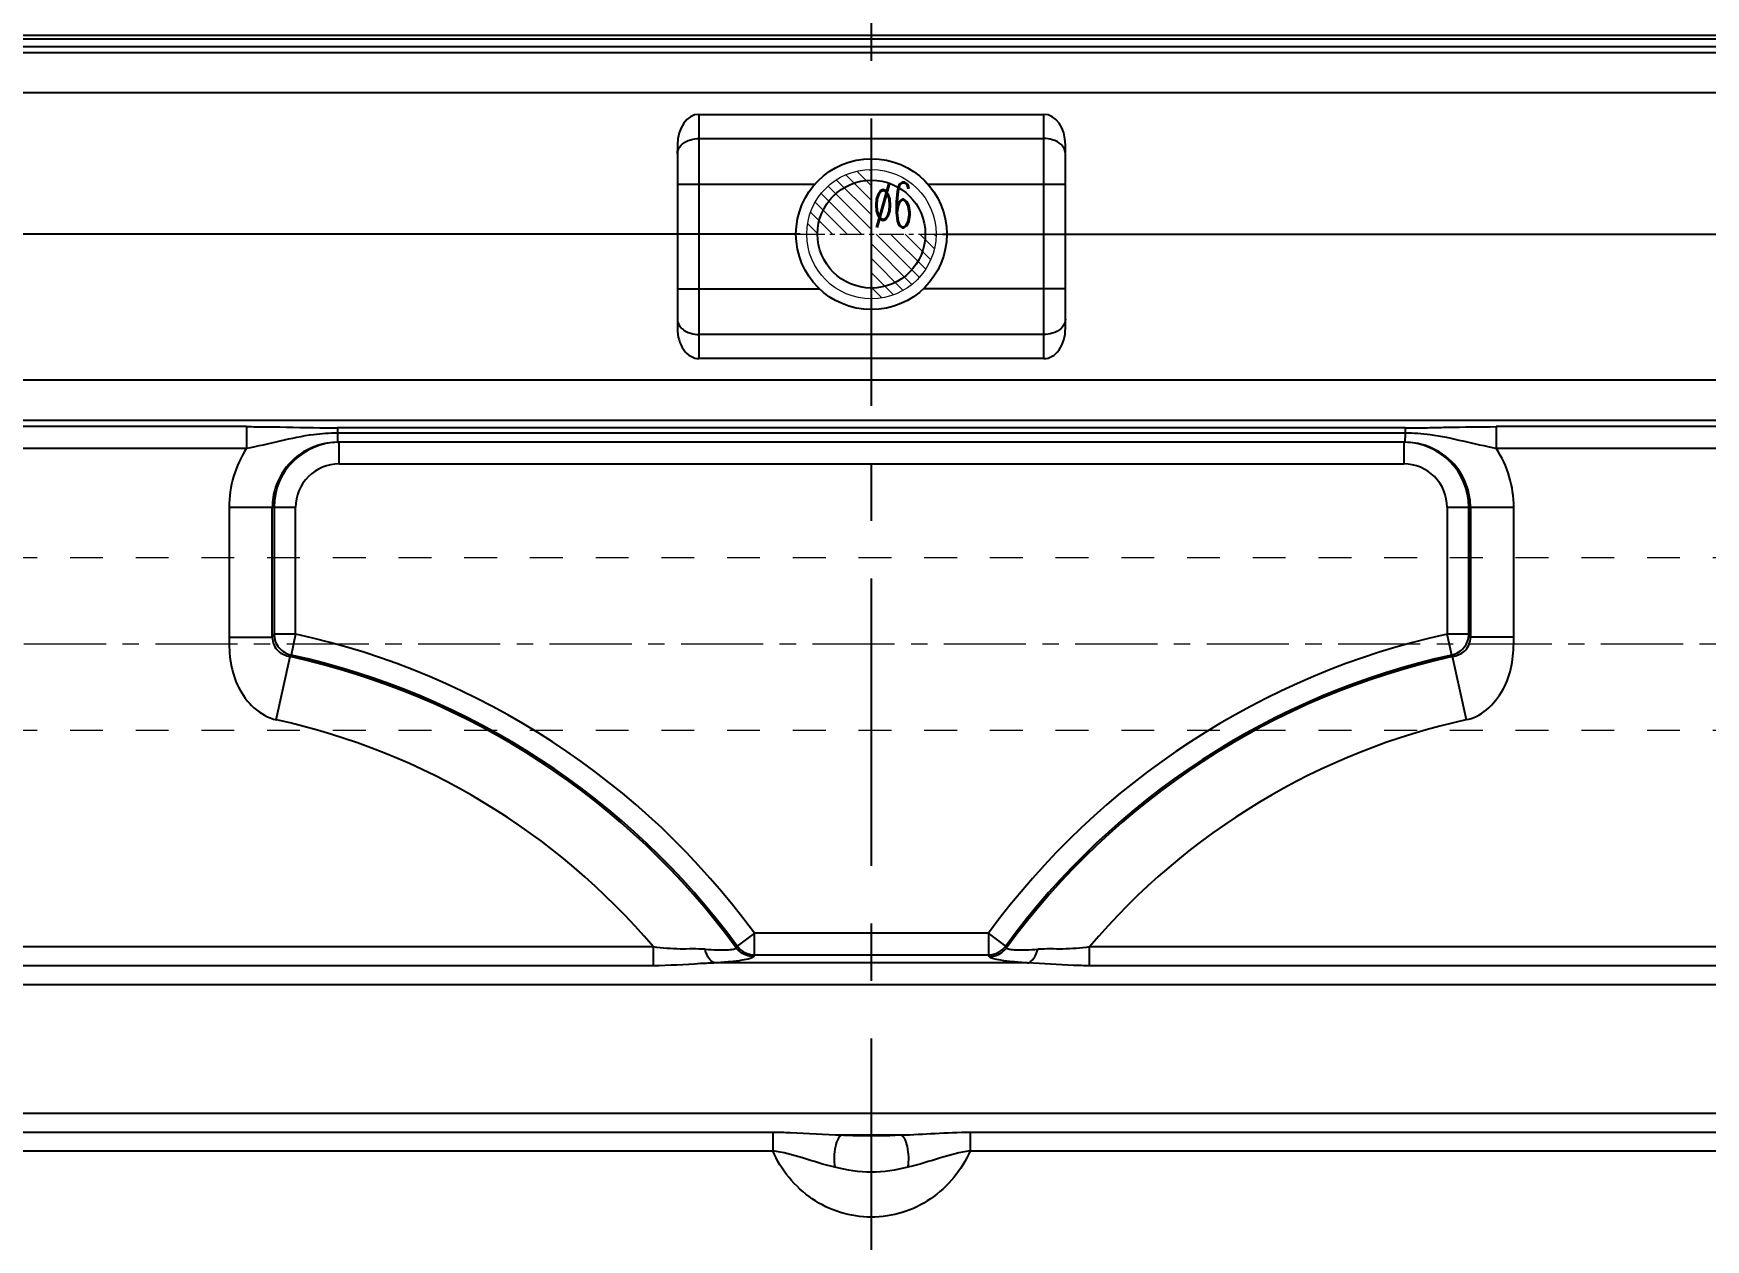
# Model space of a CAD drawing. Header units: millimetres. Extents: x 1727 to 4210, y -6182 to 759.
# Drawn here: x 2523.4 to 2601, y -2665.4 to -2609.5 of the extents above; entities that cross this region are included whole.
import ezdxf
from ezdxf.enums import TextEntityAlignment as Align

# ---------------------------------------------------------------- set-up
doc = ezdxf.new("R2010")
doc.units = ezdxf.units.MM
doc.header["$LTSCALE"] = 16.335
doc.header["$PDMODE"] = 3
doc.header["$PDSIZE"] = 0.3125
doc.linetypes.add('CENTER', pattern=[0.6, 0.375, -0.075, 0.075, -0.075])
doc.linetypes.add('HIDDEN', pattern=[0.2, 0.1, -0.1])
doc.layers.get('0').update_dxf_attribs({"linetype": 'CONTINUOUS'})
doc.layers.get('Defpoints').update_dxf_attribs({"linetype": 'CONTINUOUS'})
for name, color, linetype, lineweight in [('cool', 153, 'HIDDEN', 9), ('dim', 82, 'CONTINUOUS', 9), ('epin', 13, 'CONTINUOUS', 9)]:
    doc.layers.add(name, color=color, linetype=linetype, lineweight=lineweight)
doc.layers.add('DEFAULT_2', color=8, linetype='HIDDEN')
doc.styles.get("Standard").update_dxf_attribs({"font": 'txt', "width": 0.8})
doc.styles.add('TXT05', font='txt.shx', dxfattribs={"width": 0.5, "bigfont": 'gbcbig.shx'})
doc.dimstyles.new('mold', dxfattribs={"dimtxt": 8, "dimasz": 5, "dimexe": 0, "dimexo": 0, "dimgap": 0, "dimtad": 1, "dimzin": 1, "dimtxsty": 'Standard', "dimcen": 0, "dimclrd": 4, "dimclre": 4, "dimclrt": 6, "dimazin": 0, "dimtfac": 1, "dimtofl": 0, "dimtmove": 0, "dimatfit": 3, "dimfxl": 0, "dimarcsym": 0})

# ---------------------------------------------------------------- blocks, each defined once
blk = doc.blocks.new('epin_ejp_6')
at = {"layer": 'epin'}
h = blk.add_hatch(dxfattribs=at)
h.set_pattern_fill('_ANSI31', color=123, scale=0.15, angle=90, style=0)
h.set_pattern_definition([(135, (-2562.27312, 1144.81616), (-0.336759605, -0.336759605), [])])
h.paths.add_polyline_path([(0, 3, 0.414214), (-3, 0), (0, 0)])
h.paths.add_polyline_path([(3, 0), (0, 0), (0, -3, 0.414214)])
at = {"layer": 'epin', "color": 1, "linetype": 'CENTER', "ltscale": 0.186593}
for p, q in [((0, -3.3), (0, 3.3)), ((-3.3, 0), (3.3, 0))]:
    blk.add_line(p, q, dxfattribs=at)
at = {"layer": 'epin'}
blk.add_circle((0, 0), 3, dxfattribs=at)
at = {"layer": 'epin', "color": 6, "style": 'TXT05', "width": 0.5}
blk.add_text('%%c6', height=2.1, dxfattribs=at).set_placement((0.995, 1.35), align=Align.MIDDLE)
blk = doc.blocks.new('124')
at = {"layer": 'cool', "ltscale": 0.932966}
for p, q in [((10.142, -1344.709), (401.482, -1344.709)), ((10.142, -1352.709), (401.482, -1352.709))]:
    blk.add_line(p, q, dxfattribs=at)
at = {"layer": 'cool', "color": 1, "linetype": 'CENTER', "ltscale": 0.621977}
blk.add_line((-4.188, -1348.709), (415.812, -1348.709), dxfattribs=at)
blk = doc.blocks.new('*D568')
at = {"layer": 'Defpoints', "color": 0}
for p in [(2719.173, -2653.769), (2778.751, -2653.769), (2562.273, -2707.769)]:
    blk.add_point(p, dxfattribs=at)
at = {"layer": 'dim', "color": 4, "lineweight": -2}
blk.add_line((2719.173, -2653.769), (2794.084, -2653.769), dxfattribs=at)
at = {"layer": 'dim', "color": 6, "insert": (2786.417, -2650.852), "char_height": 5, "attachment_point": 5}
blk.add_mtext('54,00', dxfattribs=at)
blk = doc.blocks.new('*D569')
at = {"layer": 'Defpoints', "color": 0}
for p in [(2740.925, -2637.769), (2778.751, -2637.769), (2562.273, -2707.769)]:
    blk.add_point(p, dxfattribs=at)
at = {"layer": 'dim', "color": 4, "lineweight": -2}
blk.add_line((2740.925, -2637.769), (2793.417, -2637.769), dxfattribs=at)
at = {"layer": 'dim', "color": 6, "insert": (2786.084, -2634.852), "char_height": 5, "attachment_point": 5}
blk.add_mtext('70,00', dxfattribs=at)
blk = doc.blocks.new('*D570')
at = {"layer": 'Defpoints', "color": 0}
for p in [(2565.573, -2618.766), (2778.751, -2618.766), (2562.273, -2707.769)]:
    blk.add_point(p, dxfattribs=at)
at = {"layer": 'dim', "color": 4, "lineweight": -2}
blk.add_line((2565.573, -2618.766), (2794.084, -2618.766), dxfattribs=at)
at = {"layer": 'dim', "color": 6, "insert": (2786.417, -2615.849), "char_height": 5, "attachment_point": 5}
blk.add_mtext('89,00', dxfattribs=at)
blk = doc.blocks.new('*D571')
at = {"layer": 'Defpoints', "color": 0}
for p in [(2566.673, -2599.769), (2778.751, -2599.769), (2562.273, -2707.769)]:
    blk.add_point(p, dxfattribs=at)
at = {"layer": 'dim', "color": 4, "lineweight": -2}
blk.add_line((2566.673, -2599.769), (2796.084, -2599.769), dxfattribs=at)
at = {"layer": 'dim', "color": 6, "insert": (2787.417, -2596.852), "char_height": 5, "attachment_point": 5}
blk.add_mtext('108,00', dxfattribs=at)
blk = doc.blocks.new('*D572')
at = {"layer": 'Defpoints', "color": 0}
for p in [(2704.673, -2608.769), (2778.751, -2608.769), (2562.273, -2707.769)]:
    blk.add_point(p, dxfattribs=at)
at = {"layer": 'dim', "color": 4, "lineweight": -2}
blk.add_line((2704.673, -2608.769), (2794.084, -2608.769), dxfattribs=at)
at = {"layer": 'dim', "color": 6, "insert": (2786.417, -2605.852), "char_height": 5, "attachment_point": 5}
blk.add_mtext('99,00', dxfattribs=at)
blk = doc.blocks.new('*D573')
at = {"layer": 'Defpoints', "color": 0}
for p in [(2741.073, -2557.769), (2778.751, -2557.769), (2562.273, -2707.769)]:
    blk.add_point(p, dxfattribs=at)
at = {"layer": 'dim', "color": 4, "lineweight": -2}
blk.add_line((2741.073, -2557.769), (2796.084, -2557.769), dxfattribs=at)
at = {"layer": 'dim', "color": 6, "insert": (2787.417, -2554.852), "char_height": 5, "attachment_point": 5}
blk.add_mtext('150,00', dxfattribs=at)
blk = doc.blocks.new('*D574')
at = {"layer": 'Defpoints', "color": 0}
for p in [(2721.387, -2582.769), (2778.751, -2582.769), (2562.273, -2707.769)]:
    blk.add_point(p, dxfattribs=at)
at = {"layer": 'dim', "color": 4, "lineweight": -2}
blk.add_line((2721.387, -2582.769), (2796.751, -2582.769), dxfattribs=at)
at = {"layer": 'dim', "color": 6, "insert": (2787.751, -2579.852), "char_height": 5, "attachment_point": 5}
blk.add_mtext('125,00', dxfattribs=at)
blk = doc.blocks.new('*D575')
at = {"layer": 'Defpoints', "color": 0}
for p in [(2562.273, -2525.658), (2562.273, -2540.598), (2562.273, -2707.769)]:
    blk.add_point(p, dxfattribs=at)
at = {"layer": 'dim', "color": 4, "lineweight": -2}
blk.add_line((2562.273, -2540.598), (2562.273, -2514.991), dxfattribs=at)
at = {"layer": 'dim', "color": 6, "insert": (2559.356, -2520.325), "char_height": 5, "attachment_point": 5, "rotation": 90}
blk.add_mtext('0,00', dxfattribs=at)
blk = doc.blocks.new('*D576')
at = {"layer": 'Defpoints', "color": 0}
for p in [(2596.273, -2525.658), (2596.273, -2595.369), (2562.273, -2707.769)]:
    blk.add_point(p, dxfattribs=at)
at = {"layer": 'dim', "color": 4, "lineweight": -2}
blk.add_line((2596.273, -2595.369), (2596.273, -2510.325), dxfattribs=at)
at = {"layer": 'dim', "color": 6, "insert": (2593.356, -2517.991), "char_height": 5, "attachment_point": 5, "rotation": 90}
blk.add_mtext('34,00', dxfattribs=at)
blk = doc.blocks.new('*D577')
at = {"layer": 'Defpoints', "color": 0}
for p in [(2630.273, -2525.658), (2630.273, -2595.369), (2562.273, -2707.769)]:
    blk.add_point(p, dxfattribs=at)
at = {"layer": 'dim', "color": 4, "lineweight": -2}
blk.add_line((2630.273, -2595.369), (2630.273, -2510.325), dxfattribs=at)
at = {"layer": 'dim', "color": 6, "insert": (2627.356, -2517.991), "char_height": 5, "attachment_point": 5, "rotation": 90}
blk.add_mtext('68,00', dxfattribs=at)
blk = doc.blocks.new('*D578')
at = {"layer": 'Defpoints', "color": 0}
for p in [(2700.273, -2525.658), (2700.273, -2604.369), (2562.273, -2707.769)]:
    blk.add_point(p, dxfattribs=at)
at = {"layer": 'dim', "color": 4, "lineweight": -2}
blk.add_line((2700.273, -2604.369), (2700.273, -2507.658), dxfattribs=at)
at = {"layer": 'dim', "color": 6, "insert": (2697.356, -2516.658), "char_height": 5, "attachment_point": 5, "rotation": 90}
blk.add_mtext('138,00', dxfattribs=at)
blk = doc.blocks.new('*D579')
at = {"layer": 'Defpoints', "color": 0}
for p in [(2714.773, -2525.658), (2714.773, -2693.369), (2562.273, -2707.769)]:
    blk.add_point(p, dxfattribs=at)
at = {"layer": 'dim', "color": 4, "lineweight": -2}
blk.add_line((2714.773, -2693.369), (2714.773, -2506.991), dxfattribs=at)
at = {"layer": 'dim', "color": 6, "insert": (2711.856, -2516.325), "char_height": 5, "attachment_point": 5, "rotation": 90}
blk.add_mtext('152,50', dxfattribs=at)
blk = doc.blocks.new('*D580')
at = {"layer": 'Defpoints', "color": 0}
for p in [(2732.273, -2525.658), (2732.273, -2554.469), (2562.273, -2707.769)]:
    blk.add_point(p, dxfattribs=at)
at = {"layer": 'dim', "color": 4, "lineweight": -2}
blk.add_line((2732.273, -2554.469), (2732.273, -2508.325), dxfattribs=at)
at = {"layer": 'dim', "color": 6, "insert": (2729.356, -2516.991), "char_height": 5, "attachment_point": 5, "rotation": 90}
blk.add_mtext('170,00', dxfattribs=at)
blk = doc.blocks.new('*D602')
at = {"layer": 'Defpoints', "color": 0}
for p in [(2345.796, -2653.769), (2405.373, -2653.769), (2562.273, -2707.769)]:
    blk.add_point(p, dxfattribs=at)
at = {"layer": 'dim', "color": 4, "lineweight": -2}
blk.add_line((2405.373, -2653.769), (2330.462, -2653.769), dxfattribs=at)
at = {"layer": 'dim', "color": 6, "insert": (2338.129, -2650.852), "char_height": 5, "attachment_point": 5}
blk.add_mtext('54,00', dxfattribs=at)
blk = doc.blocks.new('*D603')
at = {"layer": 'Defpoints', "color": 0}
for p in [(2345.796, -2637.769), (2383.621, -2637.769), (2562.273, -2707.769)]:
    blk.add_point(p, dxfattribs=at)
at = {"layer": 'dim', "color": 4, "lineweight": -2}
blk.add_line((2383.621, -2637.769), (2331.129, -2637.769), dxfattribs=at)
at = {"layer": 'dim', "color": 6, "insert": (2338.462, -2634.852), "char_height": 5, "attachment_point": 5}
blk.add_mtext('70,00', dxfattribs=at)
blk = doc.blocks.new('*D604')
at = {"layer": 'Defpoints', "color": 0}
for p in [(2345.796, -2618.766), (2558.973, -2618.766), (2562.273, -2707.769)]:
    blk.add_point(p, dxfattribs=at)
at = {"layer": 'dim', "color": 4, "lineweight": -2}
blk.add_line((2558.973, -2618.766), (2330.462, -2618.766), dxfattribs=at)
at = {"layer": 'dim', "color": 6, "insert": (2338.129, -2615.849), "char_height": 5, "attachment_point": 5}
blk.add_mtext('89,00', dxfattribs=at)
blk = doc.blocks.new('*D605')
at = {"layer": 'Defpoints', "color": 0}
for p in [(2345.796, -2599.769), (2557.873, -2599.769), (2562.273, -2707.769)]:
    blk.add_point(p, dxfattribs=at)
at = {"layer": 'dim', "color": 4, "lineweight": -2}
blk.add_line((2557.873, -2599.769), (2328.462, -2599.769), dxfattribs=at)
at = {"layer": 'dim', "color": 6, "insert": (2337.129, -2596.852), "char_height": 5, "attachment_point": 5}
blk.add_mtext('108,00', dxfattribs=at)
blk = doc.blocks.new('*D606')
at = {"layer": 'Defpoints', "color": 0}
for p in [(2345.796, -2608.769), (2419.873, -2608.769), (2562.273, -2707.769)]:
    blk.add_point(p, dxfattribs=at)
at = {"layer": 'dim', "color": 4, "lineweight": -2}
blk.add_line((2419.873, -2608.769), (2330.462, -2608.769), dxfattribs=at)
at = {"layer": 'dim', "color": 6, "insert": (2338.129, -2605.852), "char_height": 5, "attachment_point": 5}
blk.add_mtext('99,00', dxfattribs=at)
blk = doc.blocks.new('*D607')
at = {"layer": 'Defpoints', "color": 0}
for p in [(2345.796, -2557.769), (2383.473, -2557.769), (2562.273, -2707.769)]:
    blk.add_point(p, dxfattribs=at)
at = {"layer": 'dim', "color": 4, "lineweight": -2}
blk.add_line((2383.473, -2557.769), (2328.462, -2557.769), dxfattribs=at)
at = {"layer": 'dim', "color": 6, "insert": (2337.129, -2554.852), "char_height": 5, "attachment_point": 5}
blk.add_mtext('150,00', dxfattribs=at)
blk = doc.blocks.new('*D608')
at = {"layer": 'Defpoints', "color": 0}
for p in [(2345.796, -2582.769), (2403.159, -2582.769), (2562.273, -2707.769)]:
    blk.add_point(p, dxfattribs=at)
at = {"layer": 'dim', "color": 4, "lineweight": -2}
blk.add_line((2403.159, -2582.769), (2327.796, -2582.769), dxfattribs=at)
at = {"layer": 'dim', "color": 6, "insert": (2336.796, -2579.852), "char_height": 5, "attachment_point": 5}
blk.add_mtext('125,00', dxfattribs=at)
blk = doc.blocks.new('*D609')
at = {"layer": 'Defpoints', "color": 0}
for p in [(2528.273, -2525.658), (2528.273, -2595.369), (2562.273, -2707.769)]:
    blk.add_point(p, dxfattribs=at)
at = {"layer": 'dim', "color": 4, "lineweight": -2}
blk.add_line((2528.273, -2595.369), (2528.273, -2510.325), dxfattribs=at)
at = {"layer": 'dim', "color": 6, "insert": (2525.356, -2517.991), "char_height": 5, "attachment_point": 5, "rotation": 90}
blk.add_mtext('34,00', dxfattribs=at)
blk = doc.blocks.new('*D610')
at = {"layer": 'Defpoints', "color": 0}
for p in [(2494.273, -2525.658), (2494.273, -2595.369), (2562.273, -2707.769)]:
    blk.add_point(p, dxfattribs=at)
at = {"layer": 'dim', "color": 4, "lineweight": -2}
blk.add_line((2494.273, -2595.369), (2494.273, -2510.325), dxfattribs=at)
at = {"layer": 'dim', "color": 6, "insert": (2491.356, -2517.991), "char_height": 5, "attachment_point": 5, "rotation": 90}
blk.add_mtext('68,00', dxfattribs=at)
blk = doc.blocks.new('*D611')
at = {"layer": 'Defpoints', "color": 0}
for p in [(2424.273, -2525.658), (2424.273, -2604.369), (2562.273, -2707.769)]:
    blk.add_point(p, dxfattribs=at)
at = {"layer": 'dim', "color": 4, "lineweight": -2}
blk.add_line((2424.273, -2604.369), (2424.273, -2507.658), dxfattribs=at)
at = {"layer": 'dim', "color": 6, "insert": (2421.356, -2516.658), "char_height": 5, "attachment_point": 5, "rotation": 90}
blk.add_mtext('138,00', dxfattribs=at)
blk = doc.blocks.new('*D612')
at = {"layer": 'Defpoints', "color": 0}
for p in [(2409.773, -2525.658), (2409.773, -2693.369), (2562.273, -2707.769)]:
    blk.add_point(p, dxfattribs=at)
at = {"layer": 'dim', "color": 4, "lineweight": -2}
blk.add_line((2409.773, -2693.369), (2409.773, -2506.991), dxfattribs=at)
at = {"layer": 'dim', "color": 6, "insert": (2406.856, -2516.325), "char_height": 5, "attachment_point": 5, "rotation": 90}
blk.add_mtext('152,50', dxfattribs=at)
blk = doc.blocks.new('*D613')
at = {"layer": 'Defpoints', "color": 0}
for p in [(2392.273, -2525.658), (2392.273, -2554.469), (2562.273, -2707.769)]:
    blk.add_point(p, dxfattribs=at)
at = {"layer": 'dim', "color": 4, "lineweight": -2}
blk.add_line((2392.273, -2554.469), (2392.273, -2508.325), dxfattribs=at)
at = {"layer": 'dim', "color": 6, "insert": (2389.356, -2516.991), "char_height": 5, "attachment_point": 5, "rotation": 90}
blk.add_mtext('170,00', dxfattribs=at)

msp = doc.modelspace()

# ---------------------------------------------------------------- linework, layer by layer
at = {"color": 1, "linetype": 'CENTER', "ltscale": 2.176921}
msp.add_line((2562.273, -2882.769), (2562.273, -2532.769), dxfattribs=at)
at = {"color": 7, "linetype": 'Continuous'}
for p, q in [((2615.036, -2609.553), (2509.511, -2609.553)), ((2615.036, -2609.72), (2509.511, -2609.72)), ((2509.512, -2610.055), (2615.035, -2610.055)), ((2615.035, -2610.354), (2509.512, -2610.354)), ((2615.036, -2612.21), (2509.511, -2612.21)), ((2554.273, -2613.21), (2554.273, -2624.543)), ((2554.273, -2613.21), (2570.273, -2613.21)), ((2570.273, -2624.543), (2570.273, -2613.21)), ((2554.273, -2614.331), (2570.273, -2614.331)), ((2553.273, -2614.624), (2553.273, -2623.128)), ((2571.273, -2623.128), (2571.273, -2614.624)), ((2553.273, -2616.452), (2559.647, -2616.452)), ((2564.899, -2616.452), (2571.273, -2616.452)), ((2553.273, -2621.3), (2559.859, -2621.3)), ((2571.273, -2621.3), (2564.688, -2621.3)), ((2570.273, -2623.421), (2554.273, -2623.421)), ((2570.273, -2624.543), (2554.273, -2624.543)), ((2615.036, -2625.543), (2509.511, -2625.543)), ((2509.511, -2627.398), (2615.036, -2627.398)), ((2533.29, -2627.697), (2522.414, -2627.697)), ((2533.29, -2627.697), (2533.29, -2628.701)), ((2537.508, -2627.756), (2537.509, -2628.424)), ((2587.038, -2627.756), (2537.508, -2627.756)), ((2587.038, -2627.756), (2587.038, -2628.221)), ((2591.257, -2627.697), (2591.257, -2628.701)), ((2602.132, -2627.697), (2591.257, -2627.697)), ((2537.508, -2627.978), (2587.038, -2627.978)), ((2537.58, -2629.429), (2537.58, -2628.424)), ((2586.966, -2628.424), (2537.58, -2628.424)), ((2586.966, -2628.424), (2586.966, -2629.429)), ((2522.414, -2628.701), (2533.29, -2628.701)), ((2591.257, -2628.701), (2602.132, -2628.701)), ((2537.581, -2629.429), (2586.966, -2629.429)), ((2532.477, -2631.438), (2532.477, -2637.461)), ((2532.477, -2631.439), (2534.484, -2631.439)), ((2534.484, -2637.461), (2534.484, -2631.439)), ((2534.564, -2631.439), (2534.564, -2637.316)), ((2534.564, -2631.439), (2535.567, -2631.439)), ((2535.567, -2637.316), (2535.567, -2631.438)), ((2588.979, -2631.438), (2588.979, -2637.316)), ((2588.979, -2631.439), (2589.983, -2631.439)), ((2589.983, -2637.316), (2589.983, -2631.439)), ((2590.062, -2631.439), (2590.062, -2637.461)), ((2590.062, -2631.439), (2592.069, -2631.439)), ((2592.069, -2637.461), (2592.069, -2631.439)), ((2532.477, -2637.461), (2534.484, -2637.461)), ((2534.484, -2637.461), (2534.564, -2637.316)), ((2535.567, -2637.316), (2534.564, -2637.316)), ((2535.567, -2637.316), (2535.352, -2638.292)), ((2589.194, -2638.292), (2588.979, -2637.316)), ((2589.983, -2637.316), (2588.979, -2637.316)), ((2589.983, -2637.316), (2590.062, -2637.461)), ((2592.069, -2637.461), (2590.062, -2637.461)), ((2534.67, -2641.295), (2535.313, -2638.366)), ((2535.352, -2638.292), (2535.313, -2638.366)), ((2589.234, -2638.366), (2589.197, -2638.291)), ((2589.876, -2641.295), (2589.234, -2638.366)), ((2552.16, -2651.834), (2503.544, -2651.834)), ((2552.16, -2652.704), (2552.16, -2651.834)), ((2556.041, -2651.789), (2555.999, -2651.869)), ((2556.848, -2651.199), (2556.041, -2651.789)), ((2556.848, -2652.199), (2556.848, -2651.199)), ((2567.698, -2651.199), (2556.848, -2651.199)), ((2567.698, -2651.199), (2567.698, -2652.199)), ((2568.505, -2651.789), (2567.698, -2651.199)), ((2568.547, -2651.869), (2568.505, -2651.789)), ((2572.386, -2652.704), (2572.386, -2651.834)), ((2621.002, -2651.834), (2572.386, -2651.834)), ((2569.514, -2652.575), (2555.032, -2652.575)), ((2556.848, -2652.199), (2556.807, -2652.28)), ((2556.848, -2652.199), (2567.698, -2652.199)), ((2567.74, -2652.28), (2567.698, -2652.199)), ((2552.16, -2652.704), (2503.544, -2652.704)), ((2621.002, -2652.704), (2572.386, -2652.704)), ((2479.36, -2653.574), (2645.185, -2653.574)), ((2645.185, -2659.553), (2479.36, -2659.553)), ((2479.36, -2660.423), (2557.698, -2660.423)), ((2557.698, -2660.423), (2557.698, -2661.294)), ((2560.907, -2660.552), (2563.639, -2660.552)), ((2566.848, -2660.423), (2566.848, -2661.294)), ((2566.848, -2660.423), (2645.185, -2660.423)), ((2479.361, -2661.294), (2557.698, -2661.294)), ((2566.848, -2661.294), (2645.186, -2661.294))]:
    msp.add_line(p, q, dxfattribs=at)
for radius in [3.5, 2.5]:
    msp.add_circle((2562.273, -2618.766), radius, dxfattribs=at)
for centre, radius, start, end in [((2537.558, -2579.379), 48.377, 268.97087, 269.94113), ((2586.997, -2580.141), 47.614, 270.04925, 271.02136), ((2586.139, -2528.913), 98.85, 270.98923, 271.24636), ((2537.58, -2631.44), 3.017, 90.05503, 179.92738), ((2586.966, -2631.44), 3.017, 0.07274, 89.94527), ((2537.496, -2631.439), 5.019, 146.94106, 179.99689), ((2587.051, -2631.438), 5.018, 359.99764, 33.06524), ((2537.578, -2631.44), 2.011, 89.92892, 179.943), ((2586.968, -2631.44), 2.011, 0.05865, 90.06938), ((2527.852, -2672.392), 35.915, 36.16272, 77.59504), ((2596.694, -2672.392), 35.915, 102.40496, 143.83728), ((2527.852, -2672.392), 34.835, 36.09688, 77.63273), ((2527.852, -2672.392), 34.916, 36.16272, 77.59504), ((2596.694, -2672.392), 34.916, 102.40496, 143.83728), ((2596.694, -2672.392), 34.835, 102.36727, 143.90312), ((2527.852, -2672.392), 31.836, 40.22306, 77.62402), ((2596.694, -2672.392), 31.836, 102.29721, 139.77694), ((2556.854, -2651.188), 1.011, 216.49441, 269.66928), ((2567.693, -2651.188), 1.011, 270.33131, 323.50594)]:
    msp.add_arc(centre, radius, start, end, dxfattribs=at)
for centre, start_param, end_param in [((2554.273, -2614.624), 0, 1.570796), ((2570.273, -2614.624), -1.570796, 0), ((2554.273, -2623.128), 1.570796, 3.141593), ((2570.273, -2623.128), -3.141593, -1.570796)]:
    msp.add_ellipse(centre, major_axis=(0, 1.414), ratio=0.707107, start_param=start_param, end_param=end_param, dxfattribs=at)
for points, knots in [([(2553.273, -2615.038), (2553.273, -2614.896), (2553.428, -2614.581), (2553.724, -2614.433), (2553.89, -2614.385)], [0, 0, 0, 0, 0.451795, 1, 1, 1, 1]), ([(2571.273, -2615.038), (2571.273, -2614.896), (2571.119, -2614.581), (2570.822, -2614.433), (2570.656, -2614.385)], [0, 0, 0, 0, 0.451795, 1, 1, 1, 1]), ([(2553.273, -2622.714), (2553.273, -2622.857), (2553.428, -2623.172), (2553.724, -2623.319), (2553.89, -2623.367)], [0, 0, 0, 0, 0.451795, 1, 1, 1, 1]), ([(2571.273, -2622.714), (2571.273, -2622.857), (2571.119, -2623.172), (2570.822, -2623.319), (2570.656, -2623.367)], [0, 0, 0, 0, 0.451795, 1, 1, 1, 1]), ([(2533.29, -2627.697), (2533.595, -2627.697), (2534.729, -2627.703), (2535.862, -2627.734), (2536.689, -2627.748)], [0, 0, 0, 0, 0.269756, 1, 1, 1, 1]), ([(2588.289, -2627.74), (2588.519, -2627.735), (2589.508, -2627.711), (2590.497, -2627.697), (2591.257, -2627.697)], [0, 0, 0, 0, 0.232289, 1, 1, 1, 1]), ([(2533.29, -2628.701), (2533.813, -2628.594), (2534.844, -2628.36), (2535.878, -2628.119), (2536.398, -2628.055)], [0, 0, 0, 0, 0.50432, 1, 1, 1, 1]), ([(2588.19, -2628.06), (2588.703, -2628.126), (2589.722, -2628.366), (2590.741, -2628.595), (2591.257, -2628.701)], [0, 0, 0, 0, 0.495597, 1, 1, 1, 1]), ([(2536.573, -2628.575), (2536.127, -2628.721), (2535.285, -2629.223), (2534.781, -2630.063), (2534.635, -2630.509)], [0, 0, 0, 0, 0.500186, 1, 1, 1, 1]), ([(2589.912, -2630.509), (2589.765, -2630.063), (2589.261, -2629.223), (2588.419, -2628.721), (2587.973, -2628.575)], [0, 0, 0, 0, 0.49982, 1, 1, 1, 1]), ([(2532.477, -2637.461), (2532.477, -2637.859), (2532.499, -2638.659), (2532.863, -2639.813), (2533.568, -2640.796), (2534.29, -2641.212), (2534.675, -2641.296)], [0, 0, 0, 0, 0.250914, 0.50137, 0.751391, 1, 1, 1, 1]), ([(2534.484, -2637.461), (2534.483, -2637.589), (2534.534, -2637.832), (2534.804, -2638.197), (2535.114, -2638.324), (2535.313, -2638.366)], [0, 0, 0, 0, 0.288585, 0.541261, 1, 1, 1, 1]), ([(2534.564, -2637.316), (2534.565, -2637.537), (2534.724, -2637.992), (2535.136, -2638.243), (2535.352, -2638.292)], [0, 0, 0, 0, 0.499315, 1, 1, 1, 1]), ([(2589.197, -2638.291), (2589.413, -2638.242), (2589.823, -2637.99), (2589.982, -2637.536), (2589.983, -2637.316)], [0, 0, 0, 0, 0.500674, 1, 1, 1, 1]), ([(2589.234, -2638.366), (2589.432, -2638.324), (2589.742, -2638.197), (2590.013, -2637.832), (2590.063, -2637.589), (2590.062, -2637.461)], [0, 0, 0, 0, 0.458739, 0.711415, 1, 1, 1, 1]), ([(2589.913, -2641.283), (2590.661, -2641.12), (2591.599, -2640.136), (2592.044, -2638.651), (2592.069, -2637.855), (2592.069, -2637.461)], [0, 0, 0, 0, 0.492787, 0.746172, 1, 1, 1, 1]), ([(2554.556, -2651.94), (2554.17, -2651.915), (2553.369, -2651.95), (2552.569, -2651.893), (2552.16, -2651.834)], [0, 0, 0, 0, 0.483167, 1, 1, 1, 1]), ([(2572.386, -2651.834), (2571.977, -2651.893), (2571.177, -2651.95), (2570.376, -2651.915), (2569.991, -2651.94)], [0, 0, 0, 0, 0.516824, 1, 1, 1, 1]), ([(2555.032, -2652.575), (2554.804, -2652.582), (2553.847, -2652.632), (2552.89, -2652.704), (2552.16, -2652.704)], [0, 0, 0, 0, 0.238185, 1, 1, 1, 1]), ([(2554.556, -2651.94), (2554.743, -2651.952), (2555.081, -2651.969), (2555.519, -2651.972), (2555.806, -2651.95), (2555.948, -2651.914), (2555.993, -2651.886), (2555.999, -2651.869)], [0, 0, 0, 0, 0.384003, 0.692967, 0.901812, 0.964182, 1, 1, 1, 1]), ([(2555.032, -2652.575), (2554.981, -2652.566), (2554.838, -2652.498), (2554.664, -2652.272), (2554.586, -2652.06), (2554.556, -2651.94)], [0, 0, 0, 0, 0.188169, 0.553151, 1, 1, 1, 1]), ([(2556.807, -2652.28), (2556.796, -2652.301), (2556.74, -2652.336), (2556.564, -2652.4), (2556.212, -2652.464), (2555.675, -2652.528), (2555.26, -2652.56), (2555.032, -2652.575)], [0, 0, 0, 0, 0.037855, 0.102596, 0.314439, 0.621837, 1, 1, 1, 1]), ([(2556.807, -2652.28), (2556.575, -2652.279), (2556.259, -2652.152), (2556.044, -2651.93), (2555.999, -2651.869)], [0, 0, 0, 0, 0.753953, 1, 1, 1, 1]), ([(2567.74, -2652.28), (2567.972, -2652.279), (2568.287, -2652.152), (2568.502, -2651.93), (2568.547, -2651.869)], [0, 0, 0, 0, 0.753953, 1, 1, 1, 1]), ([(2569.514, -2652.575), (2569.286, -2652.56), (2568.872, -2652.528), (2568.334, -2652.464), (2567.982, -2652.4), (2567.806, -2652.336), (2567.75, -2652.301), (2567.74, -2652.28)], [0, 0, 0, 0, 0.37816, 0.68558, 0.897437, 0.962162, 1, 1, 1, 1]), ([(2568.547, -2651.869), (2568.553, -2651.886), (2568.599, -2651.914), (2568.741, -2651.95), (2569.027, -2651.972), (2569.465, -2651.969), (2569.804, -2651.952), (2569.991, -2651.94)], [0, 0, 0, 0, 0.035815, 0.098184, 0.307033, 0.615997, 1, 1, 1, 1]), ([(2569.514, -2652.575), (2569.566, -2652.566), (2569.709, -2652.498), (2569.882, -2652.272), (2569.96, -2652.06), (2569.991, -2651.94)], [0, 0, 0, 0, 0.188167, 0.55315, 1, 1, 1, 1]), ([(2572.386, -2652.704), (2572.14, -2652.704), (2571.181, -2652.68), (2570.226, -2652.598), (2569.514, -2652.575)], [0, 0, 0, 0, 0.257359, 1, 1, 1, 1]), ([(2557.698, -2660.423), (2557.968, -2660.423), (2559.039, -2660.451), (2560.107, -2660.534), (2560.907, -2660.552)], [0, 0, 0, 0, 0.25212, 1, 1, 1, 1]), ([(2560.907, -2660.552), (2560.836, -2660.572), (2560.689, -2660.757), (2560.543, -2661.26), (2560.522, -2661.737), (2560.576, -2662.052)], [0, 0, 0, 0, 0.138915, 0.398328, 1, 1, 1, 1]), ([(2560.907, -2660.552), (2561.129, -2660.562), (2562.039, -2660.597), (2562.951, -2660.584), (2563.639, -2660.552)], [0, 0, 0, 0, 0.244032, 1, 1, 1, 1]), ([(2563.639, -2660.552), (2564.171, -2660.541), (2565.24, -2660.477), (2566.31, -2660.43), (2566.848, -2660.423)], [0, 0, 0, 0, 0.497033, 1, 1, 1, 1]), ([(2563.97, -2662.052), (2564.024, -2661.737), (2564.004, -2661.26), (2563.857, -2660.757), (2563.71, -2660.572), (2563.639, -2660.552)], [0, 0, 0, 0, 0.601664, 0.861067, 1, 1, 1, 1]), ([(2560.576, -2662.052), (2560.068, -2661.933), (2559.126, -2661.624), (2558.165, -2661.348), (2557.698, -2661.294)], [0, 0, 0, 0, 0.526199, 1, 1, 1, 1]), ([(2566.848, -2661.294), (2566.465, -2662.173), (2565.185, -2663.76), (2562.273, -2664.672), (2559.361, -2663.76), (2558.081, -2662.173), (2557.698, -2661.294)], [0, 0, 0, 0, 0.250237, 0.500031, 0.749811, 1, 1, 1, 1]), ([(2566.848, -2661.294), (2566.381, -2661.348), (2565.421, -2661.624), (2564.478, -2661.932), (2563.97, -2662.052)], [0, 0, 0, 0, 0.473827, 1, 1, 1, 1]), ([(2563.97, -2662.052), (2563.415, -2662.183), (2562.273, -2662.378), (2561.132, -2662.183), (2560.576, -2662.052)], [0, 0, 0, 0, 0.499931, 1, 1, 1, 1])]:
    msp.add_open_spline(points, degree=3, knots=knots, dxfattribs=at)
for points in [[(2553.89, -2614.385), (2554.014, -2614.349), (2554.144, -2614.331), (2554.273, -2614.331)], [(2570.656, -2614.385), (2570.532, -2614.349), (2570.402, -2614.331), (2570.273, -2614.331)], [(2553.89, -2623.367), (2554.014, -2623.404), (2554.144, -2623.421), (2554.273, -2623.421)], [(2570.656, -2623.367), (2570.532, -2623.404), (2570.402, -2623.421), (2570.273, -2623.421)], [(2536.398, -2628.055), (2536.766, -2628.009), (2537.138, -2627.99), (2537.508, -2627.978)], [(2537.509, -2628.424), (2537.193, -2628.424), (2536.874, -2628.476), (2536.573, -2628.575)], [(2587.973, -2628.575), (2587.673, -2628.476), (2587.353, -2628.424), (2587.037, -2628.424)], [(2587.038, -2627.978), (2587.422, -2627.992), (2587.808, -2628.012), (2588.19, -2628.06)], [(2534.635, -2630.509), (2534.537, -2630.807), (2534.484, -2631.125), (2534.484, -2631.439)], [(2590.062, -2631.439), (2590.062, -2631.125), (2590.009, -2630.808), (2589.912, -2630.509)]]:
    msp.add_open_spline(points, degree=3, dxfattribs=at)
at = {"layer": 'DEFAULT_2', "color": 8, "linetype": 'HIDDEN'}
for p, q in [((2537.509, -2628.424), (2537.58, -2628.424)), ((2586.966, -2628.424), (2587.037, -2628.424)), ((2587.038, -2628.424), (2587.038, -2628.221)), ((2534.484, -2631.439), (2534.564, -2631.439)), ((2589.983, -2631.439), (2590.062, -2631.439))]:
    msp.add_line(p, q, dxfattribs=at)

# ---------------------------------------------------------------- block references
msp.add_blockref('124', (2356.462, -1289.06))
at = {"layer": 'epin'}
msp.add_blockref('epin_ejp_6', (2562.273, -2618.766), dxfattribs=at)

# ---------------------------------------------------------------- dimensions: what is measured, and where the dimension line sits
at = {"layer": 'dim'}
for feature_location, offset, dtype, origin, picture, middle in [((2409.773, -2693.369), (0, 167.711), 1, (2562.273, -2707.769), '*D612', (2406.856, -2516.325)), ((2714.773, -2693.369), (0, 167.711), 1, (2562.273, -2707.769), '*D579', (2711.856, -2516.325)), ((2392.273, -2554.469), (0, 28.811), 1, (2562.273, -2707.769), '*D613', (2389.356, -2516.991)), ((2424.273, -2604.369), (0, 78.711), 1, (2562.273, -2707.769), '*D611', (2421.356, -2516.658)), ((2700.273, -2604.369), (0, 78.711), 1, (2562.273, -2707.769), '*D578', (2697.356, -2516.658)), ((2732.273, -2554.469), (0, 28.811), 1, (2562.273, -2707.769), '*D580', (2729.356, -2516.991)), ((2494.273, -2595.369), (0, 69.711), 1, (2562.273, -2707.769), '*D610', (2491.356, -2517.991)), ((2528.273, -2595.369), (0, 69.711), 1, (2562.273, -2707.769), '*D609', (2525.356, -2517.991)), ((2596.273, -2595.369), (0, 69.711), 1, (2562.273, -2707.769), '*D576', (2593.356, -2517.991)), ((2630.273, -2595.369), (0, 69.711), 1, (2562.273, -2707.769), '*D577', (2627.356, -2517.991)), ((2562.273124328, -2540.597952448), (0, 14.940100621), 1, (2562.273124328, -2707.768615403), '*D575', (2559.356457661, -2520.324518494)), ((2383.473, -2557.769), (-37.677, 0), 0, (2562.273, -2707.769), '*D607', (2337.129, -2554.852)), ((2741.073, -2557.769), (37.677, 0), 0, (2562.273, -2707.769), '*D573', (2787.417, -2554.852)), ((2403.159, -2582.769), (-57.363, 0), 0, (2562.273, -2707.769), '*D608', (2336.796, -2579.852)), ((2721.387, -2582.769), (57.363, 0), 0, (2562.273, -2707.769), '*D574', (2787.751, -2579.852)), ((2557.873, -2599.769), (-212.077, 0), 0, (2562.273, -2707.769), '*D605', (2337.129, -2596.852)), ((2566.673, -2599.769), (212.077, 0), 0, (2562.273, -2707.769), '*D571', (2787.417, -2596.852)), ((2419.873, -2608.769), (-74.077, 0), 0, (2562.273, -2707.769), '*D606', (2338.129, -2605.852)), ((2704.673, -2608.769), (74.077, 0), 0, (2562.273, -2707.769), '*D572', (2786.417, -2605.852)), ((2558.973, -2618.766), (-213.177, 0), 0, (2562.273, -2707.769), '*D604', (2338.129, -2615.849)), ((2565.573, -2618.766), (213.177, 0), 0, (2562.273, -2707.769), '*D570', (2786.417, -2615.849)), ((2383.621, -2637.769), (-37.825, 0), 0, (2562.273, -2707.769), '*D603', (2338.462, -2634.852)), ((2740.925, -2637.769), (37.825, 0), 0, (2562.273, -2707.769), '*D569', (2786.084, -2634.852)), ((2405.373, -2653.769), (-59.577, 0), 0, (2562.273, -2707.769), '*D602', (2338.129, -2650.852)), ((2719.173, -2653.769), (59.577, 0), 0, (2562.273, -2707.769), '*D568', (2786.417, -2650.852))]:
    dim = msp.add_ordinate_dim(feature_location=feature_location, offset=offset, dtype=dtype, origin=origin, dimstyle='mold', override={"dimtxt": 5, "dimasz": 2}, dxfattribs=at)
    dim.commit()
    dim.dimension.update_dxf_attribs({"geometry": picture, "text_midpoint": middle})

doc.saveas('drawing.dxf')
